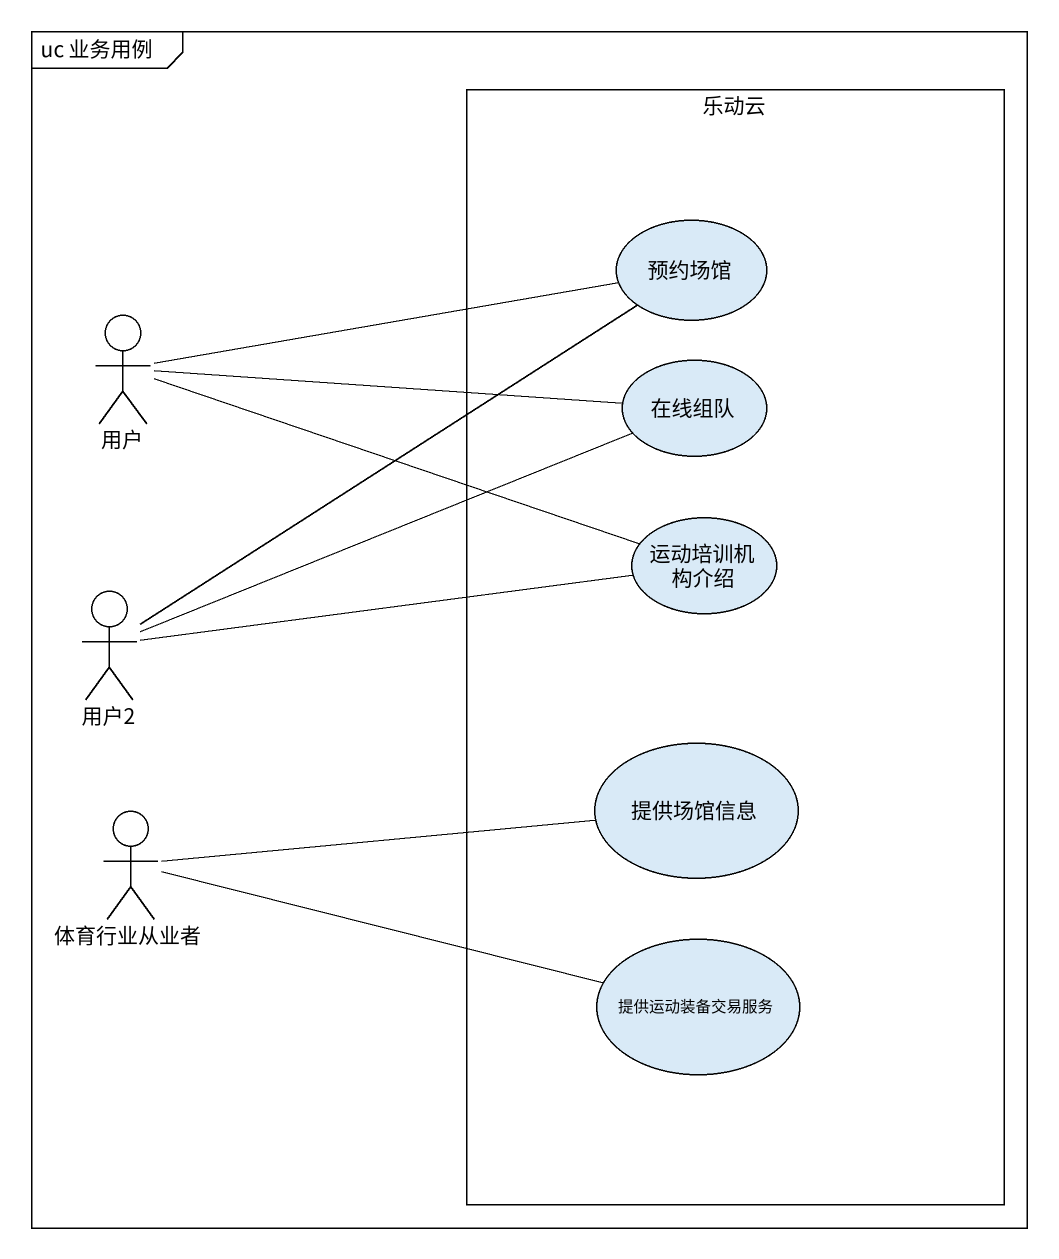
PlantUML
@startuml
mainframe uc 业务用例
rectangle 乐动云 {
  usecase 预约场馆
  usecase 在线组队
  usecase 运动培训机构介绍
  usecase 提供场馆信息
  usecase 提供运动装备交易服务
}
actor 用户
actor 用户2
actor 体育行业从业者
用户 -right- 预约场馆
用户 -right- 在线组队
用户 -right- 运动培训机构介绍
用户2 -up- 预约场馆
用户2 -right- 在线组队
用户2 -right- 运动培训机构介绍
体育行业从业者 -right- 提供场馆信息
体育行业从业者 -right- 提供运动装备交易服务
@enduml
